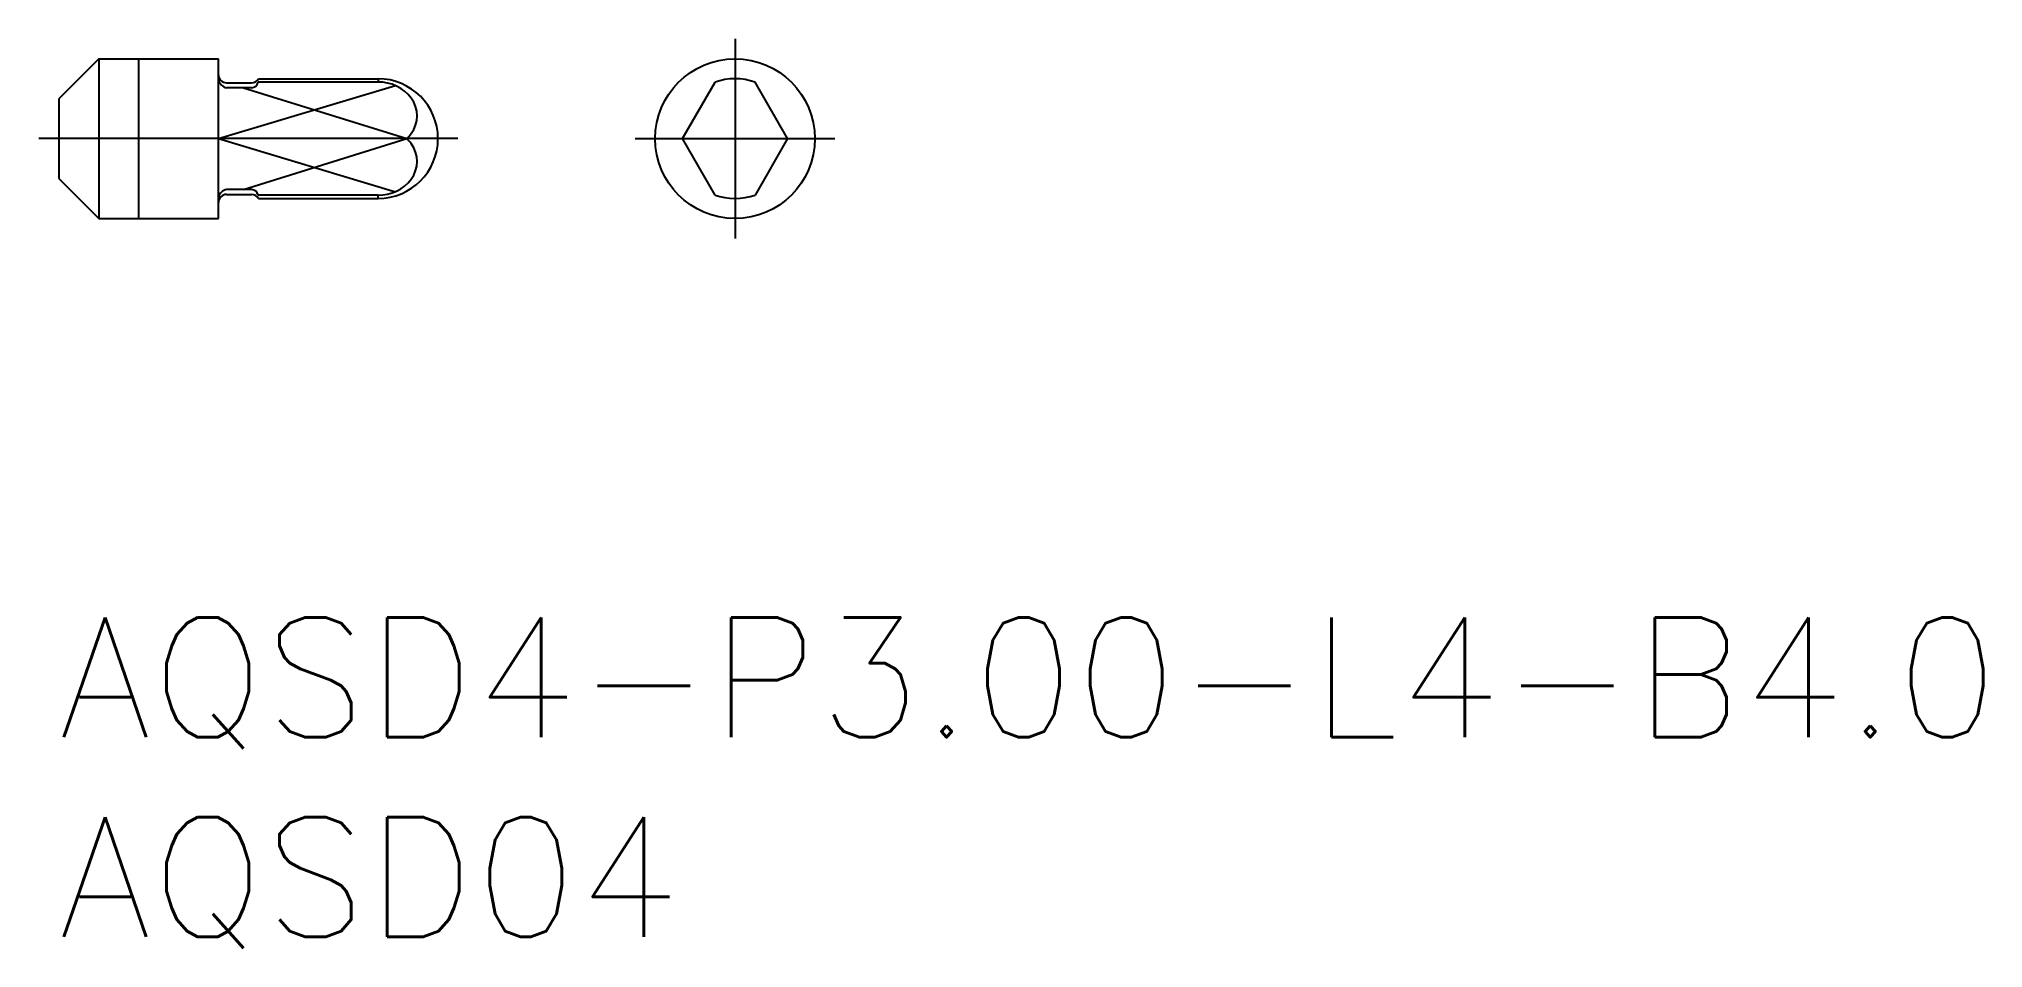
# Model space of a CAD drawing. Extents: x -0.5 to 48.2, y -8.3 to 14.5.
import ezdxf

# ---------------------------------------------------------------- set-up
doc = ezdxf.new("R2010")
doc.units = 0
doc.header["$LTSCALE"] = 0.5
doc.linetypes.add('CENTER', pattern=[50.8, 31.75, -6.35, 6.35, -6.35])
for name, color, linetype in [('MSM_CENTER', 1, 'CENTER'), ('MSM_CONTINUOUS', 7, 'CONTINUOUS'), ('MSM_NARROW', 5, 'CONTINUOUS'), ('MSM_PART_NUMBER', 7, 'CONTINUOUS')]:
    doc.layers.add(name, color=color, linetype=linetype)
doc.styles.get("Standard").update_dxf_attribs({"font": 'txt.shx', "height": 0.5, "bigfont": 'bigfont.shx'})

# ---------------------------------------------------------------- blocks, each defined once
blk = doc.blocks.new('*U18')
at = {"layer": 'MSM_PART_NUMBER'}
blk.add_text('AQSD4-P3.00-L4-B4.0', height=3, dxfattribs=at).set_placement((0, -3))
blk = doc.blocks.new('*U19')
at = {"layer": 'MSM_PART_NUMBER'}
blk.add_text('AQSD04', height=3, dxfattribs=at).set_placement((0, -8))

msp = doc.modelspace()

# ---------------------------------------------------------------- linework, layer by layer
at = {"layer": 'MSM_CENTER'}
for p, q in [((16.943, 14.5), (16.943, 9.5)), ((10, 12), (-0.5, 12)), ((14.443, 12), (19.443, 12))]:
    msp.add_line(p, q, dxfattribs=at)
at = {"layer": 'MSM_CONTINUOUS'}
for p, q in [((1, 14), (0, 13)), ((1, 14), (4, 14)), ((1, 14), (1, 10)), ((4, 10), (4, 14)), ((4.2, 13.4), (4.827, 13.4)), ((4.827, 13.274), (4.2, 13.274)), ((8, 13.414), (4.994, 13.414)), ((5, 13.5), (8, 13.5)), ((15.626, 12), (16.443, 13.414)), ((18.259, 12), (17.443, 13.414)), ((0, 13), (0, 11)), ((8.717, 12), (4, 12)), ((16.443, 10.586), (15.626, 12)), ((18.259, 12), (17.443, 10.586)), ((0, 11), (1, 10)), ((4.827, 10.726), (4.2, 10.726)), ((4.2, 10.6), (4.827, 10.6)), ((8, 10.586), (4.994, 10.586)), ((5, 10.5), (8, 10.5)), ((1, 10), (4, 10))]:
    msp.add_line(p, q, dxfattribs=at)
msp.add_circle((16.943, 12), 2, dxfattribs=at)
for centre, radius, start, end in [((4.2, 13.6), 0.2, 180, 270), ((4.26, 13.535), 0.268, 194.1233, 257.1327), ((4.827, 13.6), 0.2, 270, 330), ((4.81, 13.463), 0.19, 275.0597, 345.0288), ((8, 12), 1.5, 270, 90), ((8.033, 12.426), 0.989, 36.5486, 91.9316), ((16.943, 12), 1.5, 70.5288, 109.4712), ((8.228, 12.57), 0.747, 323.4514, 36.5486), ((8.033, 12.714), 0.989, 313.7544, 323.4514), ((8.033, 11.286), 0.989, 36.5486, 46.2456), ((8.228, 11.43), 0.747, 323.4514, 36.5486), ((4.26, 10.465), 0.268, 102.8673, 165.8767), ((4.81, 10.537), 0.19, 14.9712, 84.9403), ((8.033, 11.574), 0.989, 268.0684, 323.4514), ((4.2, 10.4), 0.2, 90, 180), ((4.827, 10.4), 0.2, 30, 90), ((16.943, 12), 1.5, 250.5288, 289.4712)]:
    msp.add_arc(centre, radius, start, end, dxfattribs=at)
at = {"layer": 'MSM_NARROW'}
for p, q in [((2, 14), (2, 10)), ((4, 12), (8.435, 13.33)), ((4.628, 13.274), (8.717, 12)), ((8, 13.472), (8, 13.414)), ((4, 12), (8.435, 10.67)), ((4.628, 10.726), (8.717, 12)), ((8, 10.528), (8, 10.586))]:
    msp.add_line(p, q, dxfattribs=at)

# ---------------------------------------------------------------- block references
at = {"layer": 'MSM_CONTINUOUS'}
for name in ['*U18', '*U19']:
    msp.add_blockref(name, (0, 0), dxfattribs=at)

doc.saveas('drawing.dxf')
